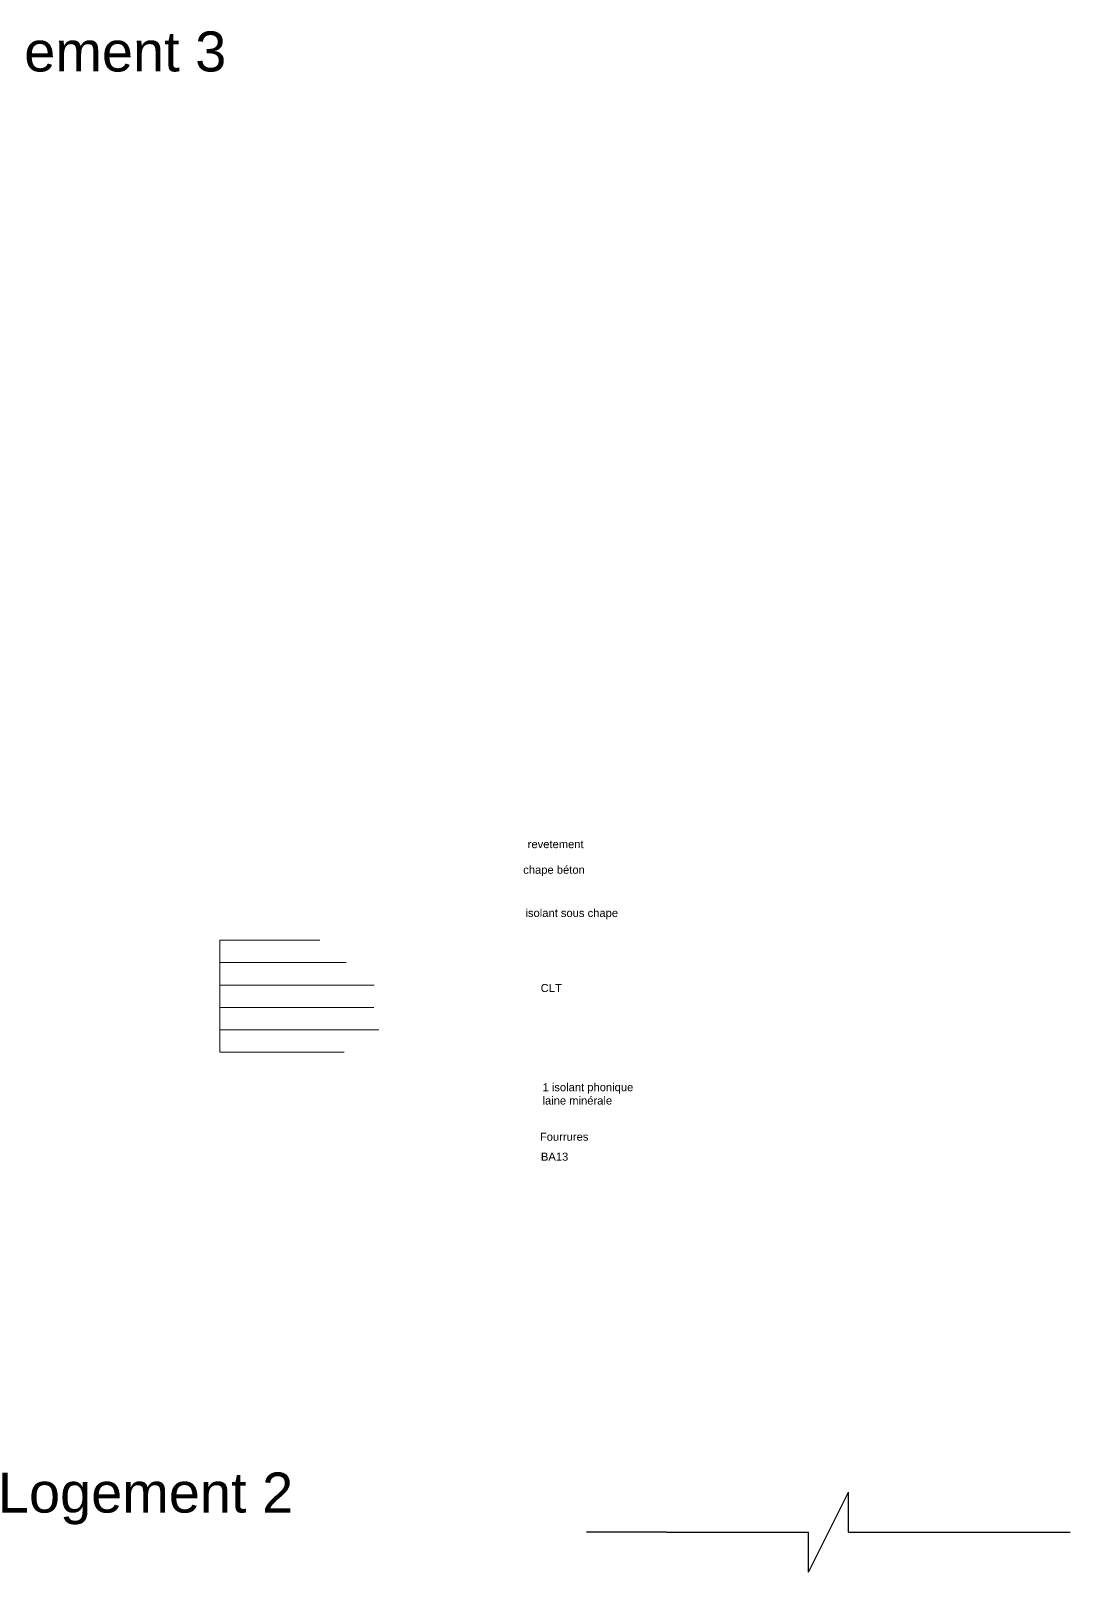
# Model space of a CAD drawing. Header units: millimetres. Extents: x 466 to 32107, y -1124 to 7826.
# Drawn here: x 16932 to 18230, y 462 to 2388 of the extents above; entities that cross this region are included whole.
import ezdxf

# ---------------------------------------------------------------- set-up
doc = ezdxf.new("R2010")
doc.units = ezdxf.units.MM
doc.layers.add('Cotations', color=7, linetype='Continuous', lineweight=5)
doc.styles.get("Standard").update_dxf_attribs({"font": 'arial.ttf'})

msp = doc.modelspace()

# ---------------------------------------------------------------- linework, layer by layer
for p, q in [((17903, 461.9), (17953, 561.9)), ((17953, 511.9), (17953, 561.9)), ((17726, 511.9), (17626, 511.9)), ((17726, 511.9), (17903, 511.9)), ((17903, 461.9), (17903, 511.9)), ((17953, 511.9), (18130, 511.9)), ((18130, 511.9), (18230, 511.9))]:
    msp.add_line(p, q)
at = {"layer": 'Cotations'}
for p, q in [((17167.7, 1251.5), (17167.7, 1111.5)), ((17167.7, 1251.5), (17292.9, 1251.5)), ((17167.7, 1251.5), (17167.7, 1223.5)), ((17167.7, 1223.5), (17325.5, 1223.5)), ((17167.7, 1223.5), (17167.7, 1195.5)), ((17167.7, 1195.5), (17360.8, 1195.5)), ((17167.7, 1195.5), (17167.7, 1167.5)), ((17167.7, 1111.5), (17167.7, 1181.5)), ((17167.7, 1167.5), (17360.2, 1167.5)), ((17167.7, 1167.5), (17167.7, 1139.5)), ((17167.7, 1139.5), (17366.5, 1139.5)), ((17167.7, 1111.5), (17323, 1111.5))]:
    msp.add_line(p, q, dxfattribs=at)

# ---------------------------------------------------------------- texts
at = {"attachment_point": 1}
for s, width, insert, char_height in [('Logement 3', 481.612, (16807, 2387), 50), ('revetement', 135.684, (17552.4, 1376.6), 10), ('chape béton', 135.684, (17546.8, 1344.6), 10), ('isolant sous chape', 135.684, (17549.6, 1290.6), 10), ('CLT', 135.684, (17568.6, 1196.8), 10), ('1 isolant phonique laine minérale', 135.684, (17570.9, 1072.9), 10), ('Fourrures', 135.684, (17567.7, 1011), 10), ('BA13', 135.684, (17568.9, 986.1), 10), ('Logement 2', 481.612, (16890.6, 586.4), 50)]:
    msp.add_mtext_dynamic_manual_height_columns(s, width=width, gutter_width=12.5, heights=[0], dxfattribs=dict(at, insert=insert, char_height=char_height))

doc.saveas('drawing.dxf')
